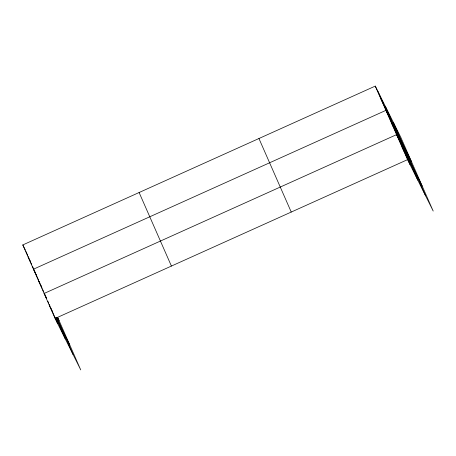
<?xml version="1.0" encoding="UTF-8"?>
<svg xmlns="http://www.w3.org/2000/svg" width="456" height="456" viewBox="0 0 456 456"><rect width="100%" height="100%" fill="white"/><g stroke="black" fill="none" stroke-linecap="round" stroke-linejoin="round"><path stroke-width="0.68" d="M57.695 317.433L80.74 369.901L55.102 318.476L22.8 244.935L375.26 86.099L400.898 137.524L433.2 211.065L407.561 159.64L375.26 86.099M55.102 318.476L407.561 159.64M380.589 98.234L383.188 103.444M411.557 161.794L385.918 110.369L33.459 269.2L35.767 273.834M391.248 122.504L393.847 127.714M422.216 186.065L396.577 134.64L44.118 293.47L46.717 298.68L45.594 296.126M402.067 147.14L404.666 152.35M22.8 244.935L25.399 250.144M28.13 257.07L30.729 262.274M36.691 275.68L36.058 274.409L38.583 280.161M57.513 317.45L59.098 320.625M38.788 281.335L41.388 286.545M56.059 317.422L69.757 344.896M49.613 305.976L52.206 311.186L50.559 307.435M393.294 122.271L425.596 195.818M385.462 106.561L417.764 180.103M377.859 91.308L410.161 164.85M258.945 138.516L291.247 212.057M139.114 192.517L171.41 266.059M56.823 317.513L73.137 354.648M55.968 317.684L65.305 338.939M25.958 251.421L27.639 255.252M28.204 256.529L29.041 258.444M29.606 259.72L30.449 261.636M31.008 262.918L31.567 264.195M32.41 266.11L35.779 273.771M39.142 281.438L39.986 283.353M40.544 284.63L42.226 288.46M42.79 289.742L43.633 291.658M44.192 292.934L45.036 294.85M47.817 301.182L48.638 303.058M49.185 304.306L50.012 306.181M52.48 311.807L57.701 323.686"/></g></svg>
